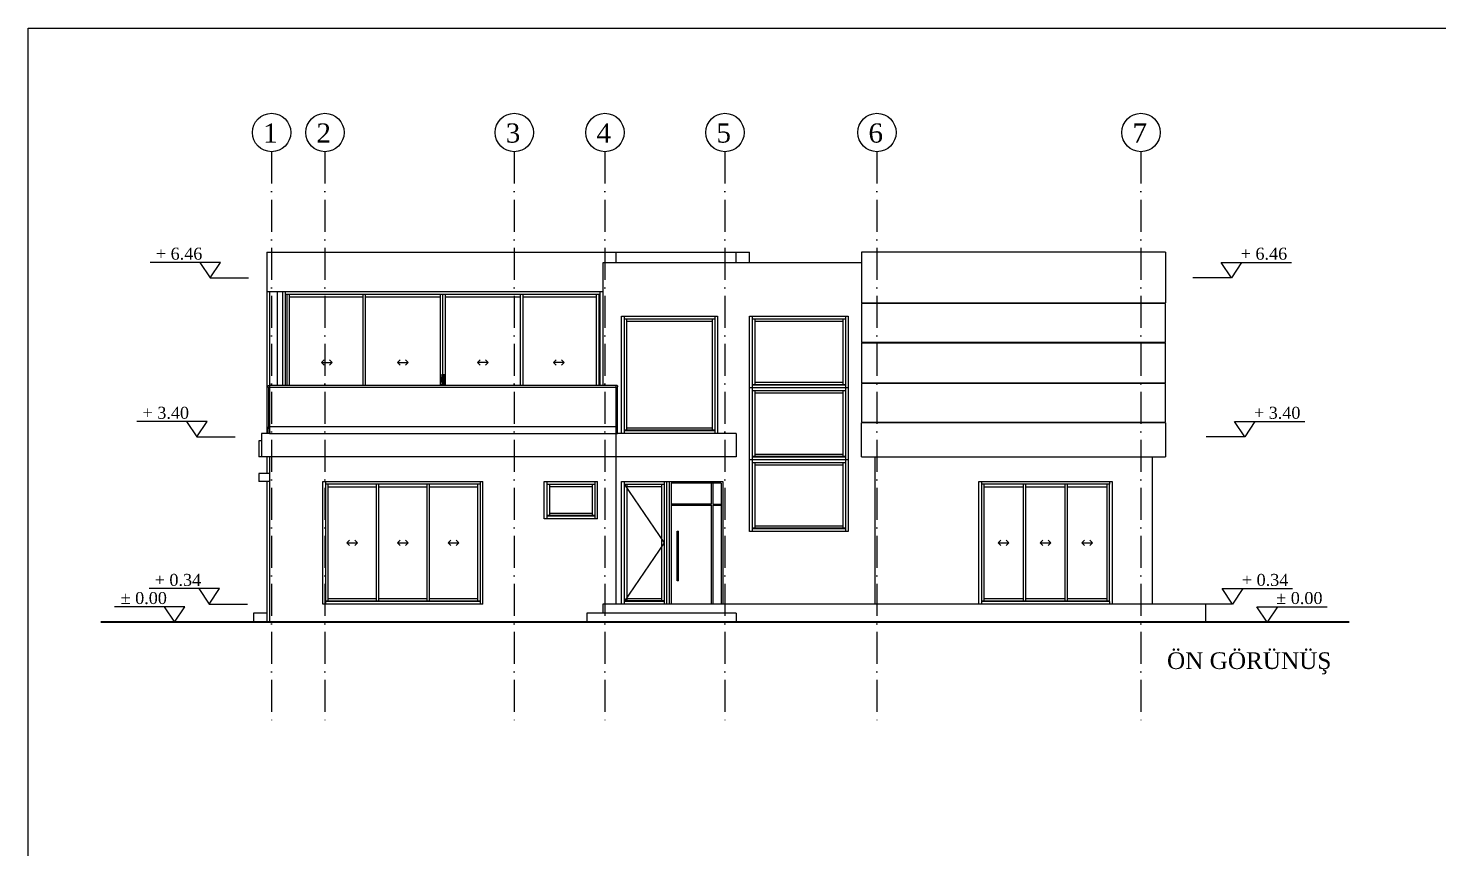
# Model space of a CAD drawing. Header units: centimetres. Extents: x 116407 to 128890, y -80763 to -76541.
# Drawn here: x 122760 to 125405, y -78084 to -76545 of the extents above; entities that cross this region are included whole.
import ezdxf

# ---------------------------------------------------------------- set-up
doc = ezdxf.new("R2010")
doc.units = ezdxf.units.CM
doc.linetypes.add('ACAD_ISO10W100', pattern=[18, 12, -3, 0, -3])
doc.layers.get('0').update_dxf_attribs({"lineweight": 0})
for name, color, linetype, lineweight in [('00 aks yazi', 40, 'Continuous', 9), ('00_Axis', 70, 'ACAD_ISO10W100', 9), ('00_DUVAR', 150, 'Continuous', 30), ('00_TEXT', 255, 'Continuous', 13), ('LEVEL SYMBOL', 140, 'Continuous', 15)]:
    doc.layers.add(name, color=color, linetype=linetype, lineweight=lineweight)
doc.styles.get("Standard").update_dxf_attribs({"font": 'times.ttf'})

msp = doc.modelspace()

# ---------------------------------------------------------------- linework, layer by layer
at = {"color": 9, "true_color": 0xc7c8ca}
for p, q in [((123207.1, -76964.8), (123207.1, -77304.8)), ((123207.1, -76964.8), (124112.1, -76964.8)), ((123862.1, -76984.8), (123862.1, -76964.8)), ((124087.1, -76984.8), (124087.1, -76964.8)), ((124112.1, -76984.8), (124112.1, -76964.8)), ((124322.1, -76964.8), (124322.1, -77059.8)), ((124892.1, -76964.8), (124322.1, -76964.8)), ((124892.1, -76964.8), (124892.1, -77059.8)), ((123837.1, -76984.8), (123837.1, -77214.7)), ((124322.1, -76984.8), (123837.1, -76984.8)), ((123207.1, -77038.8), (123837.1, -77038.8)), ((123212.1, -77038.8), (123212.1, -77218.5)), ((123227.1, -77214.7), (123227.1, -77038.8)), ((123237.1, -77214.7), (123237.1, -77038.8)), ((123242.1, -77214.7), (123242.1, -77038.8)), ((123242.1, -77043.8), (123832.1, -77043.8)), ((123244.6, -77043.8), (123244.6, -77214.7)), ((123249.6, -77214.7), (123249.6, -77043.8)), ((123249.6, -77048.8), (123387.1, -77048.8)), ((123387.1, -77043.8), (123387.1, -77214.7)), ((123392.1, -77214.7), (123392.1, -77043.8)), ((123392.1, -77048.8), (123532.1, -77048.8)), ((123532.1, -77043.8), (123532.1, -77214.7)), ((123537.1, -77214.7), (123537.1, -77043.8)), ((123542.1, -77214.7), (123542.1, -77043.8)), ((123542.1, -77048.8), (123682.1, -77048.8)), ((123682.1, -77043.8), (123682.1, -77214.7)), ((123687.1, -77043.8), (123687.1, -77214.7)), ((123687.1, -77048.8), (123824.6, -77048.8)), ((123824.6, -77043.8), (123824.6, -77214.7)), ((123829.6, -77043.8), (123829.6, -77214.7)), ((123832.1, -77214.7), (123832.1, -77038.8)), ((124322.1, -77059.8), (124892.1, -77059.8)), ((124322.1, -77060.8), (124322.1, -77133.8)), ((124892.1, -77060.8), (124322.1, -77060.8)), ((124323.1, -77059.8), (124323.1, -77060.8)), ((124891.1, -77060.8), (124891.1, -77059.8)), ((124892.1, -77133.8), (124892.1, -77060.8)), ((123872.1, -77304.8), (123872.1, -77084.8)), ((123872.1, -77084.8), (124052.1, -77084.8)), ((123877.1, -77084.8), (123877.1, -77304.8)), ((123877.1, -77089.8), (124047.1, -77089.8)), ((123882.1, -77299.8), (123882.1, -77089.8)), ((124042.1, -77089.8), (124042.1, -77299.8)), ((124047.1, -77084.8), (124047.1, -77304.8)), ((124052.1, -77084.8), (124052.1, -77304.8)), ((124112.1, -77488.8), (124112.1, -77084.8)), ((124112.1, -77084.8), (124297.1, -77084.8)), ((124117.1, -77084.8), (124117.1, -77488.8)), ((124117.1, -77089.8), (124292.1, -77089.8)), ((124122.1, -77089.8), (124122.1, -77214.5)), ((124287.1, -77089.8), (124287.1, -77214.5)), ((124292.1, -77084.8), (124292.1, -77488.8)), ((124297.1, -77084.8), (124297.1, -77488.8)), ((124042.1, -77094.8), (123882.1, -77094.8)), ((124287.1, -77094.8), (124122.1, -77094.8)), ((124322.1, -77133.8), (124892.1, -77133.8)), ((124322.1, -77134.8), (124322.1, -77209.8)), ((124322.1, -77134.8), (124892.1, -77134.8)), ((124323.1, -77133.8), (124323.1, -77134.8)), ((124891.1, -77134.8), (124891.1, -77133.8)), ((124892.1, -77209.8), (124892.1, -77134.8)), ((123309.6, -77171.8), (123314.6, -77166.8)), ((123329.6, -77171.8), (123324.6, -77166.8)), ((123452.1, -77171.8), (123457.1, -77166.8)), ((123472.1, -77171.8), (123467.1, -77166.8)), ((123602.1, -77171.8), (123607.1, -77166.8)), ((123622.1, -77171.8), (123617.1, -77166.8)), ((123744.6, -77171.8), (123749.6, -77166.8)), ((123764.6, -77171.8), (123759.6, -77166.8)), ((123309.6, -77171.8), (123329.6, -77171.8)), ((123309.6, -77171.8), (123314.6, -77176.8)), ((123329.6, -77171.8), (123324.6, -77176.8)), ((123452.1, -77171.8), (123472.1, -77171.8)), ((123452.1, -77171.8), (123457.1, -77176.8)), ((123472.1, -77171.8), (123467.1, -77176.8)), ((123533.1, -77212.8), (123533.1, -77194.8)), ((123533.1, -77194.8), (123536.1, -77194.8)), ((123536.1, -77194.8), (123536.1, -77212.8)), ((123538.1, -77194.8), (123538.1, -77212.8)), ((123541.1, -77194.8), (123538.1, -77194.8)), ((123541.1, -77212.8), (123541.1, -77194.8)), ((123622.1, -77171.8), (123602.1, -77171.8)), ((123602.1, -77171.8), (123607.1, -77176.8)), ((123622.1, -77171.8), (123617.1, -77176.8)), ((123764.6, -77171.8), (123744.6, -77171.8)), ((123744.6, -77171.8), (123749.6, -77176.8)), ((123764.6, -77171.8), (123759.6, -77176.8)), ((123208.9, -77216.6), (123209, -77216.1)), ((123209, -77217.1), (123208.9, -77216.6)), ((123209, -77216.1), (123209.2, -77215.6)), ((123209.2, -77217.5), (123209, -77217.1)), ((123209.2, -77215.6), (123209.5, -77215.2)), ((123209.5, -77217.9), (123209.2, -77217.5)), ((123209.5, -77215.2), (123209.9, -77214.9)), ((123209.9, -77218.2), (123209.5, -77217.9)), ((123209.9, -77214.9), (123210.3, -77214.7)), ((123210.4, -77218.4), (123209.9, -77218.2)), ((123210.3, -77214.7), (123210.8, -77214.7)), ((123210.9, -77218.5), (123210.4, -77218.4)), ((123210.4, -77218.5), (123210.4, -77294.7)), ((123210.9, -77218.5), (123210.4, -77218.5)), ((123210.8, -77214.7), (123211.3, -77214.7)), ((123211.4, -77218.4), (123210.9, -77218.5)), ((123211.3, -77218.5), (123210.9, -77218.5)), ((123211.3, -77214.7), (123211.8, -77214.9)), ((123211.3, -77294.7), (123211.3, -77218.5)), ((123211.8, -77218.2), (123211.4, -77218.4)), ((123211.8, -77214.9), (123212.1, -77215.2)), ((123212.1, -77218), (123211.8, -77218.2)), ((123862.1, -77214.7), (123212.1, -77214.7)), ((123862.1, -77218.5), (123212.1, -77218.5)), ((123212.1, -77218.5), (123212.1, -77292.1)), ((123536.1, -77212.8), (123533.1, -77212.8)), ((123533.7, -77208.7), (123533.7, -77198.9)), ((123533.7, -77198.9), (123535.5, -77198.9)), ((123535.5, -77208.7), (123533.7, -77208.7)), ((123535.5, -77198.9), (123535.5, -77208.7)), ((123538.1, -77212.8), (123541.1, -77212.8)), ((123540.5, -77198.9), (123538.7, -77198.9)), ((123538.7, -77198.9), (123538.7, -77208.7)), ((123538.7, -77208.7), (123540.5, -77208.7)), ((123540.5, -77208.7), (123540.5, -77198.9)), ((123862.4, -77214.9), (123862.1, -77215.2)), ((123862.1, -77292.1), (123862.1, -77215.2)), ((123862.1, -77218), (123862.4, -77218.2)), ((123862.9, -77214.7), (123862.4, -77214.9)), ((123862.4, -77218.2), (123862.9, -77218.4)), ((123863.4, -77214.7), (123862.9, -77214.7)), ((123862.9, -77218.4), (123863.3, -77218.5)), ((123862.9, -77294.7), (123862.9, -77218.5)), ((123862.9, -77218.5), (123863.3, -77218.5)), ((123863.3, -77218.5), (123863.8, -77218.4)), ((123863.3, -77218.5), (123863.8, -77218.5)), ((123863.9, -77214.7), (123863.4, -77214.7)), ((123863.8, -77218.4), (123864.3, -77218.2)), ((123863.8, -77218.5), (123863.8, -77294.7)), ((123864.3, -77214.9), (123863.9, -77214.7)), ((123864.7, -77215.2), (123864.3, -77214.9)), ((123864.3, -77218.2), (123864.7, -77217.9)), ((123865, -77215.6), (123864.7, -77215.2)), ((123864.7, -77217.9), (123865, -77217.5)), ((123865.2, -77216.1), (123865, -77215.6)), ((123865, -77217.5), (123865.2, -77217.1)), ((123865.3, -77216.6), (123865.2, -77216.1)), ((123865.2, -77217.1), (123865.3, -77216.6)), ((124297.1, -77219.5), (124112.1, -77219.5)), ((124292.1, -77213.5), (124117.1, -77213.5)), ((124292.1, -77214.5), (124117.1, -77214.5)), ((124287.1, -77209.5), (124122.1, -77209.5)), ((124322.1, -77209.8), (124892.1, -77209.8)), ((124322.1, -77210.8), (124322.1, -77283.8)), ((124892.1, -77210.8), (124322.1, -77210.8)), ((124323.1, -77209.8), (124323.1, -77210.8)), ((124891.1, -77210.8), (124891.1, -77209.8)), ((124892.1, -77283.8), (124892.1, -77210.8)), ((124117.1, -77224.5), (124292.1, -77224.5)), ((124122.1, -77224.5), (124122.1, -77349.2)), ((124287.1, -77229.5), (124122.1, -77229.5)), ((124287.1, -77224.5), (124287.1, -77349.2)), ((123209.6, -77292.1), (123210.2, -77292.1)), ((123209.6, -77304.8), (123209.6, -77292.1)), ((123210.4, -77294.7), (123211.3, -77294.7)), ((123211.5, -77292.1), (123212.1, -77292.1)), ((123862.1, -77292.1), (123212.1, -77292.1)), ((123212.1, -77292.1), (123212.1, -77304.8)), ((123862.7, -77292.1), (123862.1, -77292.1)), ((123862.1, -77304.8), (123862.1, -77292.1)), ((123863.8, -77294.7), (123862.9, -77294.7)), ((123864.6, -77292.1), (123864, -77292.1)), ((123864.6, -77304.8), (123864.6, -77292.1)), ((124047.1, -77298.8), (123877.1, -77298.8)), ((124047.1, -77299.8), (123877.1, -77299.8)), ((124042.1, -77294.8), (123882.1, -77294.8)), ((124322.1, -77283.8), (124892.1, -77283.8)), ((124322.1, -77348.8), (124322.1, -77284.8)), ((124892.1, -77284.8), (124322.1, -77284.8)), ((124323.1, -77283.8), (124323.1, -77284.8)), ((124891.1, -77284.8), (124891.1, -77283.8)), ((124892.1, -77284.8), (124892.1, -77348.8)), ((123197.1, -77318.8), (123192.1, -77318.8)), ((123192.1, -77318.8), (123192.1, -77348.8)), ((123197.1, -77304.8), (123197.1, -77348.8)), ((123207.1, -77304.8), (123197.1, -77304.8)), ((123209.6, -77304.8), (123207.1, -77304.8)), ((123212.1, -77304.8), (123209.6, -77304.8)), ((123212.1, -77304.8), (123862.1, -77304.8)), ((123862.1, -77304.8), (123864.6, -77304.8)), ((123862.1, -77624.8), (123862.1, -77304.8)), ((123872.1, -77304.8), (123864.6, -77304.8)), ((124087.1, -77304.8), (123872.1, -77304.8)), ((124087.1, -77304.8), (124087.1, -77348.8)), ((124087.1, -77348.8), (123192.1, -77348.8)), ((123207.1, -77348.8), (123207.1, -77379.8)), ((123212.1, -77348.8), (123212.1, -77658.8)), ((124297.1, -77354.2), (124112.1, -77354.2)), ((124292.1, -77348.2), (124117.1, -77348.2)), ((124292.1, -77349.2), (124117.1, -77349.2)), ((124287.1, -77344.2), (124122.1, -77344.2)), ((124322.1, -77348.8), (124892.1, -77348.8)), ((124347.1, -77348.8), (124347.1, -77624.8)), ((124867.1, -77348.8), (124867.1, -77624.8)), ((123192.1, -77379.8), (123192.1, -77394.8)), ((123212.1, -77379.8), (123192.1, -77379.8)), ((124117.1, -77359.2), (124292.1, -77359.2)), ((124122.1, -77359.2), (124122.1, -77483.8)), ((124287.1, -77364.2), (124122.1, -77364.2)), ((124287.1, -77359.2), (124287.1, -77483.8)), ((123212.1, -77394.8), (123192.1, -77394.8)), ((123207.1, -77394.8), (123207.1, -77658.8)), ((123312.1, -77624.8), (123312.1, -77394.8)), ((123312.1, -77394.8), (123612.1, -77394.8)), ((123317.1, -77394.8), (123317.1, -77624.8)), ((123607.1, -77399.8), (123317.1, -77399.8)), ((123322.1, -77619.8), (123322.1, -77399.8)), ((123322.1, -77404.8), (123412.1, -77404.8)), ((123412.1, -77399.8), (123412.1, -77619.8)), ((123417.1, -77619.8), (123417.1, -77399.8)), ((123417.1, -77404.8), (123507.1, -77404.8)), ((123507.1, -77399.8), (123507.1, -77619.8)), ((123512.1, -77619.8), (123512.1, -77399.8)), ((123512.1, -77404.8), (123602.1, -77404.8)), ((123602.1, -77399.8), (123602.1, -77619.8)), ((123607.1, -77394.8), (123607.1, -77624.8)), ((123612.1, -77624.8), (123612.1, -77394.8)), ((123727.1, -77464.8), (123727.1, -77394.8)), ((123727.1, -77394.8), (123827.1, -77394.8)), ((123732.1, -77394.8), (123732.1, -77464.8)), ((123732.1, -77399.8), (123822.1, -77399.8)), ((123737.1, -77399.8), (123737.1, -77459.8)), ((123817.1, -77404.8), (123737.1, -77404.8)), ((123817.1, -77399.8), (123817.1, -77459.8)), ((123822.1, -77394.8), (123822.1, -77464.8)), ((123827.1, -77464.8), (123827.1, -77394.8)), ((123872.1, -77624.8), (123872.1, -77394.8)), ((123872.1, -77394.8), (124062.1, -77394.8)), ((123877.1, -77394.8), (123877.1, -77624.8)), ((123877.1, -77399.8), (123952.1, -77399.8)), ((123877.1, -77399.8), (123952.1, -77509.8)), ((123882.1, -77399.8), (123882.1, -77619.8)), ((123947.1, -77404.8), (123882.1, -77404.8)), ((123947.1, -77399.8), (123947.1, -77619.8)), ((123952.1, -77394.8), (123952.1, -77624.8)), ((123957.1, -77624.8), (123957.1, -77394.8)), ((123962.1, -77624.8), (123962.1, -77394.8)), ((123965.4, -77397.8), (123965.4, -77624.8)), ((124043.2, -77397.8), (123965.4, -77397.8)), ((124041, -77437.2), (124041, -77397.8)), ((124058.8, -77397.8), (124043.2, -77397.8)), ((124043.2, -77397.8), (124043.2, -77437.2)), ((124058.8, -77397.8), (124058.8, -77624.8)), ((124062.1, -77394.8), (124062.1, -77624.8)), ((124542.1, -77624.8), (124542.1, -77394.8)), ((124542.1, -77394.8), (124791.9, -77394.8)), ((124547.1, -77394.8), (124547.1, -77624.8)), ((124786.9, -77399.8), (124547.1, -77399.8)), ((124552.1, -77619.8), (124552.1, -77399.8)), ((124552.1, -77404.8), (124625.4, -77404.8)), ((124625.4, -77399.8), (124625.4, -77619.8)), ((124630.4, -77619.8), (124630.4, -77399.8)), ((124630.4, -77404.8), (124703.6, -77404.8)), ((124703.6, -77399.8), (124703.6, -77619.8)), ((124708.6, -77619.8), (124708.6, -77399.8)), ((124708.6, -77404.8), (124781.9, -77404.8)), ((124781.9, -77399.8), (124781.9, -77619.8)), ((124786.9, -77394.8), (124786.9, -77399.8)), ((124786.9, -77618.8), (124786.9, -77399.8)), ((124791.9, -77394.8), (124791.9, -77624.8)), ((123822.1, -77458.8), (123732.1, -77458.8)), ((123822.1, -77459.8), (123732.1, -77459.8)), ((123817.1, -77454.8), (123737.1, -77454.8)), ((124041, -77437.2), (123965.4, -77437.2)), ((123965.4, -77439.2), (124041, -77439.2)), ((124041, -77624.8), (124041, -77439.2)), ((124043.2, -77437.2), (124058.8, -77437.2)), ((124043.2, -77439.2), (124058.8, -77439.2)), ((124043.2, -77439.2), (124043.2, -77624.8)), ((123827.1, -77464.8), (123727.1, -77464.8)), ((124292.1, -77482.8), (124117.1, -77482.8)), ((124292.1, -77483.8), (124117.1, -77483.8)), ((124287.1, -77478.8), (124122.1, -77478.8)), ((123357.1, -77509.8), (123362.1, -77504.8)), ((123357.1, -77509.8), (123377.1, -77509.8)), ((123357.1, -77509.8), (123362.1, -77514.8)), ((123377.1, -77509.8), (123372.1, -77504.8)), ((123377.1, -77509.8), (123372.1, -77514.8)), ((123452.1, -77509.8), (123457.1, -77504.8)), ((123452.1, -77509.8), (123472.1, -77509.8)), ((123452.1, -77509.8), (123457.1, -77514.8)), ((123472.1, -77509.8), (123467.1, -77504.8)), ((123472.1, -77509.8), (123467.1, -77514.8)), ((123547.1, -77509.8), (123552.1, -77504.8)), ((123547.1, -77509.8), (123567.1, -77509.8)), ((123547.1, -77509.8), (123552.1, -77514.8)), ((123567.1, -77509.8), (123562.1, -77504.8)), ((123567.1, -77509.8), (123562.1, -77514.8)), ((123952.1, -77509.8), (123877.1, -77619.8)), ((123976.9, -77581.3), (123976.9, -77488.4)), ((123976.9, -77488.4), (123979.2, -77488.4)), ((123979.2, -77581.3), (123979.2, -77488.4)), ((123979.2, -77496), (123979.2, -77495.8)), ((123979.2, -77496.2), (123979.2, -77496)), ((124297.1, -77488.8), (124112.1, -77488.8)), ((124578.7, -77509.8), (124583.7, -77504.8)), ((124578.7, -77509.8), (124598.7, -77509.8)), ((124578.7, -77509.8), (124583.7, -77514.8)), ((124598.7, -77509.8), (124593.7, -77504.8)), ((124598.7, -77509.8), (124593.7, -77514.8)), ((124657, -77509.8), (124662, -77504.8)), ((124657, -77509.8), (124677, -77509.8)), ((124657, -77509.8), (124662, -77514.8)), ((124677, -77509.8), (124672, -77504.8)), ((124677, -77509.8), (124672, -77514.8)), ((124735.3, -77509.8), (124740.3, -77504.8)), ((124735.3, -77509.8), (124755.3, -77509.8)), ((124735.3, -77509.8), (124740.3, -77514.8)), ((124755.3, -77509.8), (124750.3, -77504.8)), ((124755.3, -77509.8), (124750.3, -77514.8)), ((123979.2, -77581.3), (123976.9, -77581.3)), ((123979.2, -77574.7), (123979.2, -77574.5)), ((123979.2, -77574.9), (123979.2, -77574.7)), ((123317.1, -77618.8), (123607.1, -77618.8)), ((123412.1, -77614.8), (123322.1, -77614.8)), ((123507.1, -77614.8), (123417.1, -77614.8)), ((123602.1, -77614.8), (123512.1, -77614.8)), ((123952.1, -77618.8), (123877.1, -77618.8)), ((123947.1, -77614.8), (123882.1, -77614.8)), ((124547.1, -77618.8), (124786.9, -77618.8)), ((124625.4, -77614.8), (124552.1, -77614.8)), ((124703.6, -77614.8), (124630.4, -77614.8)), ((124781.9, -77614.8), (124708.6, -77614.8)), ((124786.9, -77619.8), (124786.9, -77618.8)), ((123207.1, -77641.8), (123182.1, -77641.8)), ((123182.1, -77641.8), (123182.1, -77658.8)), ((123612.1, -77624.8), (123312.1, -77624.8)), ((123607.1, -77619.8), (123317.1, -77619.8)), ((123807.1, -77641.8), (123807.1, -77658.8)), ((124087.1, -77641.8), (123807.1, -77641.8)), ((123837.1, -77624.8), (123837.1, -77641.8)), ((124967.1, -77624.8), (123837.1, -77624.8)), ((123952.1, -77619.8), (123877.1, -77619.8)), ((124087.1, -77641.8), (124087.1, -77658.8)), ((124786.9, -77619.8), (124547.1, -77619.8)), ((124786.9, -77619.8), (124786.9, -77624.8)), ((124967.1, -77624.8), (124967.1, -77658.8)), ((122896.2, -77658.8), (125236.2, -77658.8))]:
    msp.add_line(p, q, dxfattribs=at)
at = {"layer": '00 aks yazi'}
msp.add_lwpolyline([(122759.9, -76544.5), (128890.4, -76544.5), (128890.4, -80762.7), (122759.9, -80762.7)], close=True, dxfattribs=at)
at = {"layer": '00_Axis', "linetype": 'ACAD_ISO10W100', "ltscale": 5}
for p, q in [((123216.2, -76776.2), (123216.2, -77844.5)), ((123316.2, -76776.2), (123316.2, -77844.5)), ((123671.2, -76776.2), (123671.2, -77844.5)), ((123841.2, -76776.2), (123841.2, -77844.5)), ((124066.2, -76776.2), (124066.2, -77844.5)), ((124351.2, -76776.2), (124351.2, -77844.5)), ((124846.2, -76776.2), (124846.2, -77844.5))]:
    msp.add_line(p, q, dxfattribs=at)
at = {"layer": '00_Axis', "linetype": 'ByBlock', "ltscale": 5}
for centre in [(123216.2, -76740.2), (123316.2, -76740.2), (123671.2, -76740.2), (123841.2, -76740.2), (124066.2, -76740.2), (124351.2, -76740.2), (124846.2, -76740.2)]:
    msp.add_circle(centre, 36, dxfattribs=at)
at = {"layer": '00_DUVAR'}
msp.add_lwpolyline([(125236.2, -77658.8), (122896.2, -77658.8)], dxfattribs=at)
at = {"layer": 'LEVEL SYMBOL'}
for p, q in [((123120.6, -76983.9), (122988.7, -76983.9)), ((124996.3, -76983.9), (125128.1, -76983.9)), ((123095.6, -77282.4), (122963.7, -77282.4)), ((125021.3, -77282.4), (125153.1, -77282.4)), ((123118.3, -77595.9), (122986.5, -77595.9)), ((124998.6, -77595.9), (125130.4, -77595.9)), ((123053.6, -77629.9), (122921.8, -77629.9)), ((125063.2, -77629.9), (125195, -77629.9))]:
    msp.add_line(p, q, dxfattribs=at)
for points in [[(123120.6, -76983.9), (123081.9, -76983.9), (123101.2, -77012.8)], [(124996.3, -76983.9), (125034.9, -76983.9), (125015.6, -77012.8)], [(123095.6, -77282.4), (123056.9, -77282.4), (123076.2, -77311.3)], [(125021.3, -77282.4), (125059.9, -77282.4), (125040.6, -77311.3)], [(123118.3, -77595.9), (123079.7, -77595.9), (123099, -77624.8)], [(124998.6, -77595.9), (125037.2, -77595.9), (125017.9, -77624.8)], [(123053.6, -77629.9), (123015, -77629.9), (123034.3, -77658.8)], [(125063.2, -77629.9), (125101.9, -77629.9), (125082.5, -77658.8)]]:
    msp.add_lwpolyline(points, close=True, dxfattribs=at)
for points in [[(123101.2, -77012.8), (123173.2, -77012.8)], [(125015.6, -77012.8), (124943.6, -77012.8)], [(123076.2, -77311.3), (123148.2, -77311.3)], [(125040.6, -77311.3), (124968.6, -77311.3)], [(123099, -77624.8), (123171, -77624.8)], [(125017.9, -77624.8), (124945.9, -77624.8)], [(123034.3, -77658.8), (123106.3, -77658.8)], [(125082.5, -77658.8), (125010.5, -77658.8)]]:
    msp.add_lwpolyline(points, dxfattribs=at)

# ---------------------------------------------------------------- texts
at = {"layer": '00 aks yazi', "char_height": 36, "width": 76.753, "attachment_point": 3}
for s, insert in [('1', (123227.5, -76723.2)), ('2', (123327.5, -76723.2)), ('3', (123682.5, -76723.2)), ('4', (123852.5, -76723.2)), ('5', (124077.5, -76723.2)), ('6', (124362.5, -76723.2)), ('7', (124857.5, -76723.2))]:
    msp.add_mtext(s, dxfattribs=dict(at, insert=insert))
at = {"layer": '00_TEXT'}
msp.add_text('ÖN GÖRÜNÜŞ', height=31.25, dxfattribs=at).set_placement((124895, -77746.7))
at = {"layer": 'LEVEL SYMBOL'}
for s, p in [('+ 6.46', (122999.3, -76978.8)), ('+ 6.46', (125033.1, -76978.8)), ('+ 3.40', (122974.3, -77277.3)), ('+ 3.40', (125058, -77277.3)), ('+ 0.34', (122997, -77590.8)), ('+ 0.34', (125035.3, -77590.8)), ('%%P 0.00', (122933.3, -77624.8)), ('%%P 0.00', (125099.9, -77624.8))]:
    msp.add_text(s, height=22.5, dxfattribs=at).set_placement(p)

doc.saveas('drawing.dxf')
